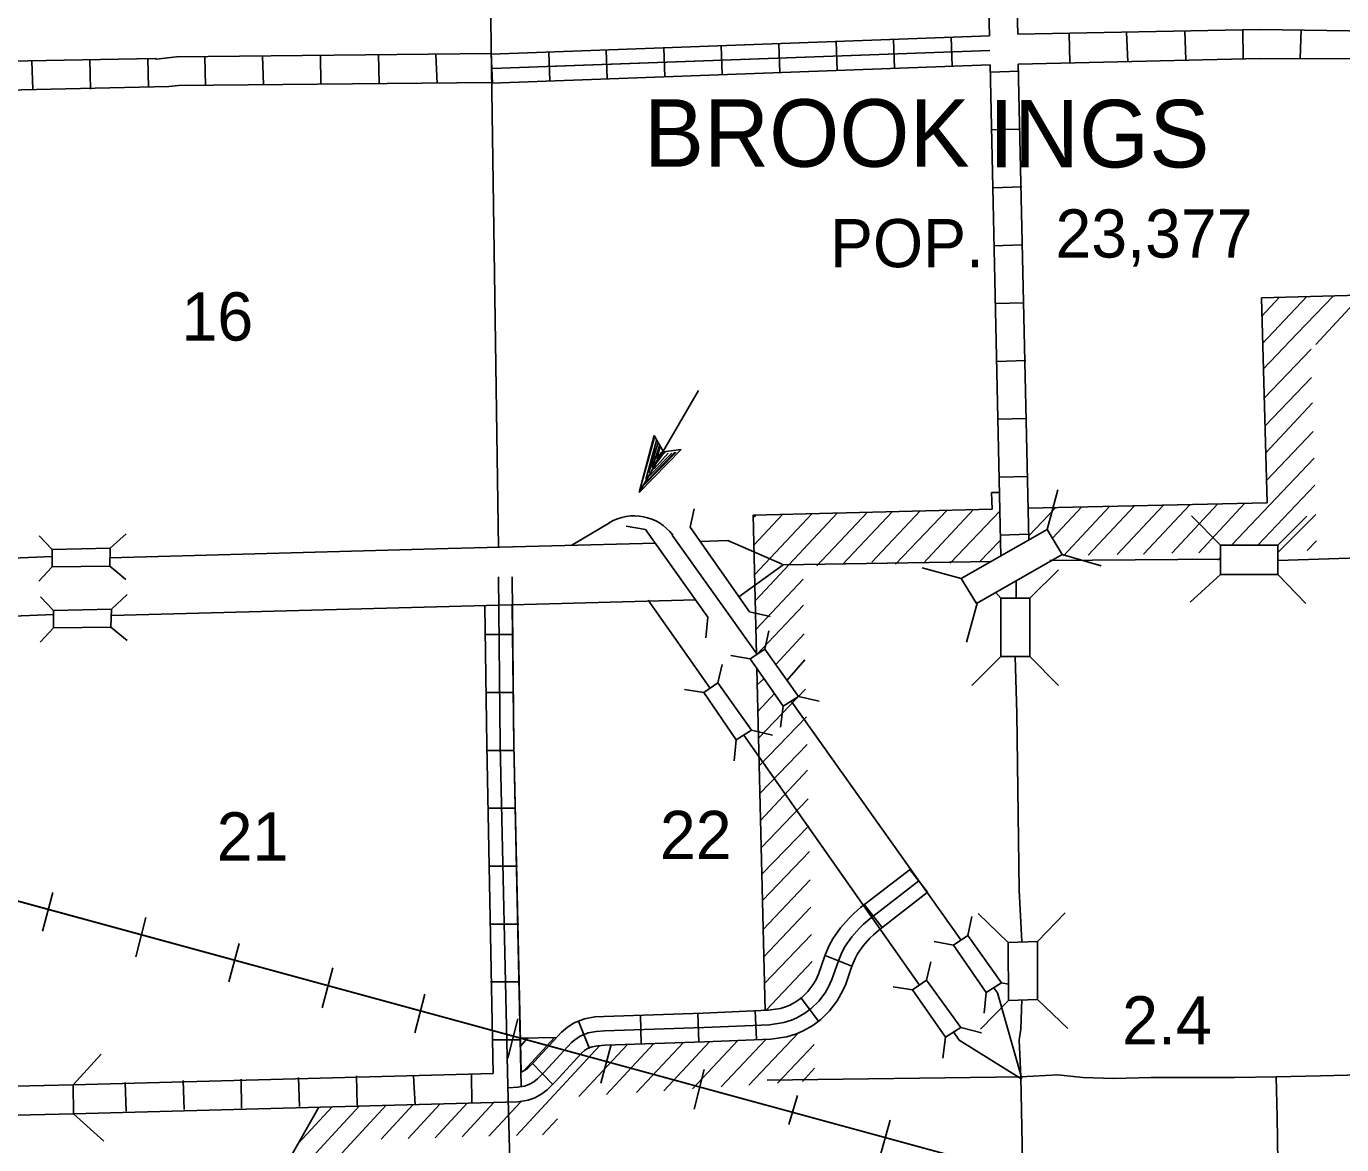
# Model space of a CAD drawing. Extents: x 1898965 to 2429786, y 15985402 to 16412123.
# Drawn here: x 2203449 to 2217095, y 16104431 to 16116026 of the extents above; entities that cross this region are included whole.
import ezdxf

# ---------------------------------------------------------------- set-up
doc = ezdxf.new("R2010")
doc.units = 0
for name, color, linetype in [('L13', 7, 'Continuous'), ('L14', 7, 'Continuous'), ('L15', 7, 'Continuous'), ('L16', 7, 'Continuous'), ('L18', 7, 'Continuous'), ('L28', 7, 'Continuous'), ('L3', 7, 'Continuous'), ('L4', 7, 'Continuous'), ('L5', 7, 'Continuous'), ('L8', 7, 'Continuous'), ('L9', 7, 'Continuous')]:
    doc.layers.add(name, color=color, linetype=linetype)

msp = doc.modelspace()

# ---------------------------------------------------------------- linework, layer by layer
at = {"layer": 'L13'}
msp.add_line((2211135, 16105100), (2213766, 16105133), dxfattribs=at)
at = {"layer": 'L15'}
for p, q in [((2200983, 16107604), (2215250, 16103718)), ((2203618, 16106643), (2203724, 16107044)), ((2204584, 16106379), (2204690, 16106785)), ((2205550, 16106120), (2205656, 16106516)), ((2206517, 16105851), (2206628, 16106263)), ((2207478, 16105592), (2207583, 16105993)), ((2208444, 16105328), (2208549, 16105734)), ((2209410, 16105069), (2209516, 16105470)), ((2210376, 16104800), (2210482, 16105212)), ((2211360, 16104639), (2211448, 16104942)), ((2212298, 16104277), (2212409, 16104684))]:
    msp.add_line(p, q, dxfattribs=at)
msp.add_lwpolyline([(2192145, 16109504), (2192451, 16109504), (2193011, 16109563), (2193819, 16109520), (2195223, 16109177), (2196728, 16108744), (2197610, 16108470), (2198465, 16108258), (2199120, 16108042), (2200983, 16107604), (2215250, 16103718)], dxfattribs=at)
at = {"layer": 'L16'}
for p, q in [((2216262, 16113212), (2218959, 16113287)), ((2216322, 16111084), (2216262, 16113212)), ((2216264, 16113016), (2216450, 16113217)), ((2216272, 16112736), (2216732, 16113225)), ((2216633, 16112841), (2217008, 16113232)), ((2216828, 16112727), (2217302, 16113241)), ((2216280, 16112471), (2216633, 16112841)), ((2216290, 16112170), (2216777, 16112679)), ((2216298, 16111881), (2216783, 16112385)), ((2216307, 16111604), (2216791, 16112122)), ((2216315, 16111316), (2216800, 16111824)), ((2215952, 16110645), (2216809, 16111550)), ((2216226, 16110645), (2216817, 16111267)), ((2210990, 16110958), (2213468, 16111020)), ((2211025, 16109512), (2210990, 16110958)), ((2210991, 16110932), (2211016, 16110959)), ((2210998, 16110646), (2211295, 16110966)), ((2211005, 16110341), (2211602, 16110974)), ((2211012, 16110073), (2211862, 16110980)), ((2211649, 16110434), (2212175, 16110988)), ((2211918, 16110450), (2212435, 16110994)), ((2212219, 16110471), (2212722, 16111001)), ((2212467, 16110450), (2213002, 16111008)), ((2212757, 16110460), (2213275, 16111015)), ((2213032, 16110460), (2213550, 16110999)), ((2213843, 16111029), (2216322, 16111084)), ((2213850, 16110745), (2214127, 16111035)), ((2214093, 16110719), (2214394, 16111041)), ((2214208, 16110537), (2214685, 16111047)), ((2214463, 16110542), (2214944, 16111053)), ((2214765, 16110549), (2215246, 16111060)), ((2215040, 16110555), (2215521, 16111066)), ((2215331, 16110562), (2215807, 16111072)), ((2215612, 16110568), (2216088, 16111079)), ((2216432, 16110571), (2216826, 16110965)), ((2213333, 16110471), (2213549, 16110692)), ((2216737, 16110593), (2216835, 16110691)), ((2215809, 16110492), (2215836, 16110518)), ((2211019, 16109774), (2211507, 16110294)), ((2211025, 16109511), (2211513, 16110025)), ((2211223, 16109409), (2211520, 16109728)), ((2211340, 16109244), (2211527, 16109458)), ((2211113, 16105823), (2211029, 16109365)), ((2211033, 16109203), (2211101, 16109261)), ((2211039, 16108923), (2211209, 16109107)), ((2211046, 16108644), (2211534, 16109152)), ((2211053, 16108359), (2211541, 16108868)), ((2211059, 16108071), (2211548, 16108579)), ((2211066, 16107793), (2211554, 16108314)), ((2211073, 16107508), (2211561, 16108017)), ((2211079, 16107235), (2211568, 16107736)), ((2211086, 16106961), (2211574, 16107471)), ((2211093, 16106663), (2211581, 16107178)), ((2211100, 16106378), (2211588, 16106894)), ((2211106, 16106101), (2211594, 16106609)), ((2211122, 16105821), (2211601, 16106330)), ((2208573, 16105536), (2208950, 16105542)), ((2208575, 16105453), (2208653, 16105537)), ((2208611, 16105197), (2208930, 16105542)), ((2210063, 16104990), (2210535, 16105498)), ((2210359, 16105010), (2210830, 16105511)), ((2210658, 16105030), (2211122, 16105523)), ((2210946, 16105049), (2211456, 16105586)), ((2208534, 16104526), (2209398, 16105459)), ((2209180, 16104931), (2209687, 16105469)), ((2209467, 16104950), (2209955, 16105478)), ((2209778, 16104971), (2210267, 16105489)), ((2211242, 16105069), (2211621, 16105470)), ((2211502, 16105087), (2211627, 16105224)), ((2205840, 16103390), (2207182, 16104839)), ((2205840, 16103684), (2206903, 16104831)), ((2206122, 16104180), (2206482, 16104820)), ((2206269, 16104442), (2206623, 16104824)), ((2207130, 16104488), (2207462, 16104846)), ((2207410, 16104496), (2207741, 16104854)), ((2207689, 16104503), (2208021, 16104861)), ((2207969, 16104511), (2208300, 16104868)), ((2208248, 16104518), (2208580, 16104876)), ((2208804, 16104533), (2208960, 16104698))]:
    msp.add_line(p, q, dxfattribs=at)
msp.add_lwpolyline([(2213468, 16111020), (2213463, 16111192), (2213545, 16111192)], dxfattribs=at)
at = {"layer": 'L18'}
for p, q in [((2214040, 16110809), (2214151, 16111220)), ((2210336, 16110833), (2210379, 16111023)), ((2215836, 16110645), (2215535, 16110951)), ((2209874, 16110810), (2209673, 16110842)), ((2210950, 16109954), (2210336, 16110833)), ((2216432, 16110645), (2216733, 16110946)), ((2203718, 16110601), (2203584, 16110742)), ((2204320, 16110615), (2204484, 16110765)), ((2210519, 16109901), (2209874, 16110810)), ((2213148, 16110302), (2214040, 16110809)), ((2214040, 16110809), (2214194, 16110550)), ((2204320, 16110615), (2203718, 16110601)), ((2203718, 16110422), (2203718, 16110601)), ((2204314, 16110428), (2204320, 16110615)), ((2213307, 16110043), (2214194, 16110550)), ((2214194, 16110550), (2214600, 16110434)), ((2215836, 16110645), (2215836, 16110344)), ((2215836, 16110645), (2216432, 16110645)), ((2216432, 16110645), (2216432, 16110344)), ((2203718, 16110422), (2203580, 16110273)), ((2204314, 16110428), (2203718, 16110422)), ((2204314, 16110428), (2204482, 16110289)), ((2213148, 16110302), (2212742, 16110413)), ((2213148, 16110302), (2213307, 16110043)), ((2213861, 16110096), (2214157, 16110392)), ((2215836, 16110344), (2215524, 16110054)), ((2215836, 16110344), (2216432, 16110344)), ((2216432, 16110344), (2216723, 16110043)), ((2204332, 16109984), (2204497, 16110134)), ((2213560, 16110096), (2213502, 16110159)), ((2203730, 16109970), (2203596, 16110111)), ((2213317, 16110054), (2213201, 16109642)), ((2213560, 16110096), (2213861, 16110096)), ((2213560, 16109494), (2213560, 16110096)), ((2213861, 16109494), (2213861, 16110096)), ((2204332, 16109984), (2203730, 16109970)), ((2203731, 16109791), (2203730, 16109970)), ((2204327, 16109797), (2204332, 16109984)), ((2210519, 16109901), (2210498, 16109685)), ((2210950, 16109954), (2211167, 16109907)), ((2203731, 16109791), (2203592, 16109642)), ((2204327, 16109797), (2203731, 16109791)), ((2204327, 16109797), (2204494, 16109658)), ((2211110, 16109568), (2211152, 16109758)), ((2210957, 16109467), (2210756, 16109504)), ((2210957, 16109467), (2211110, 16109568)), ((2211300, 16108976), (2210957, 16109467)), ((2211459, 16109077), (2211110, 16109568)), ((2213560, 16109494), (2213259, 16109193)), ((2213560, 16109494), (2213861, 16109494)), ((2213861, 16109494), (2214157, 16109193)), ((2210624, 16109219), (2210667, 16109409)), ((2210477, 16109119), (2210624, 16109219)), ((2210973, 16108728), (2210624, 16109219)), ((2210477, 16109119), (2210276, 16109151)), ((2210814, 16108628), (2210477, 16109119)), ((2211300, 16108976), (2211459, 16109077)), ((2211459, 16109077), (2211675, 16109029)), ((2211300, 16108976), (2211274, 16108760)), ((2210814, 16108628), (2210973, 16108728)), ((2210973, 16108728), (2211189, 16108675)), ((2210814, 16108628), (2210793, 16108411)), ((2213217, 16106600), (2213259, 16106796)), ((2213634, 16106526), (2213322, 16106827)), ((2213940, 16106537), (2214225, 16106833)), ((2213069, 16106500), (2213217, 16106600)), ((2213565, 16106109), (2213217, 16106600)), ((2213069, 16106500), (2212868, 16106537)), ((2213407, 16106009), (2213069, 16106500)), ((2213634, 16106526), (2213940, 16106537)), ((2213639, 16105925), (2213634, 16106526)), ((2213940, 16105935), (2213940, 16106537)), ((2212789, 16106136), (2212831, 16106326)), ((2212641, 16106035), (2212441, 16106067)), ((2212641, 16106035), (2212789, 16106136)), ((2213143, 16105645), (2212789, 16106136)), ((2213407, 16106009), (2213565, 16106109)), ((2213565, 16106109), (2213639, 16106094)), ((2212984, 16105544), (2212641, 16106035)), ((2213639, 16105925), (2213349, 16105629)), ((2213407, 16106009), (2213386, 16105793)), ((2213639, 16105925), (2213940, 16105935)), ((2213940, 16105935), (2214252, 16105634)), ((2212984, 16105544), (2213143, 16105645)), ((2213143, 16105645), (2213359, 16105592)), ((2212984, 16105544), (2212958, 16105328)), ((2203935, 16105053), (2204225, 16105370)), ((2203333, 16105038), (2203935, 16105053)), ((2203935, 16105053), (2203940, 16104752)), ((2203343, 16104737), (2203940, 16104752)), ((2203940, 16104752), (2204252, 16104467))]:
    msp.add_line(p, q, dxfattribs=at)
at = {"layer": 'L28'}
for p, q in [((2209806, 16111194), (2210424, 16112250)), ((2209806, 16111194), (2209964, 16111785)), ((2209964, 16111785), (2210059, 16111616)), ((2209806, 16111194), (2210244, 16111638)), ((2209832, 16111284), (2209964, 16111754)), ((2209875, 16111326), (2209986, 16111733)), ((2209906, 16111400), (2210001, 16111701)), ((2209943, 16111453), (2210017, 16111675)), ((2209991, 16111543), (2210022, 16111659)), ((2210244, 16111638), (2210059, 16111616)), ((2209848, 16111263), (2210191, 16111611)), ((2209875, 16111300), (2210176, 16111611)), ((2209917, 16111368), (2210144, 16111601)), ((2209943, 16111426), (2210017, 16111569)), ((2209959, 16111469), (2210017, 16111569)), ((2209964, 16111437), (2210107, 16111601)), ((2210001, 16111516), (2210059, 16111601)), ((2210007, 16111569), (2210044, 16111616)), ((2210044, 16111585), (2210075, 16111611))]:
    msp.add_line(p, q, dxfattribs=at)
at = {"layer": 'L3'}
for p, q in [((2211026, 16109520), (2210149, 16110751)), ((2210727, 16110695), (2210440, 16110684)), ((2207824, 16110611), (2209975, 16110668)), ((2213460, 16110476), (2211300, 16110444)), ((2214067, 16110487), (2215836, 16110502)), ((2216432, 16110487), (2217384, 16110518)), ((2208874, 16110038), (2210393, 16110079)), ((2210540, 16109167), (2209901, 16110075)), ((2213143, 16106553), (2211385, 16109029)), ((2212715, 16106083), (2210894, 16108675)), ((2213523, 16106004), (2213481, 16106062)), ((2213127, 16105513), (2213069, 16105602)), ((2208592, 16099684), (2208444, 16105038))]:
    msp.add_line(p, q, dxfattribs=at)
for points in [[(2211290, 16110450), (2210727, 16110695)], [(2211300, 16110444), (2210841, 16110110)], [(2208444, 16105038), (2208365, 16108575), (2208349, 16110318)], [(2213776, 16105117), (2213523, 16106004)], [(2213776, 16105111), (2213127, 16105513)]]:
    msp.add_lwpolyline(points, dxfattribs=at)
msp.add_arc((2209755, 16110451), 500, 36.9087, 121.1373, dxfattribs=at)
at = {"layer": 'L4'}
for p, q in [((2208275, 16115592), (2208201, 16120925)), ((2208349, 16110619), (2208275, 16115592)), ((2213718, 16110275), (2213718, 16110096)), ((2213708, 16109494), (2213724, 16108903)), ((2213724, 16108903), (2213750, 16107070)), ((2213750, 16107070), (2213776, 16106537)), ((2213776, 16105935), (2213766, 16105629)), ((2213766, 16105629), (2213750, 16105518)), ((2213750, 16105518), (2213766, 16105133)), ((2213782, 16104261), (2213766, 16105133)), ((2216416, 16105133), (2216427, 16104721)), ((2216427, 16104721), (2216432, 16104251))]:
    msp.add_line(p, q, dxfattribs=at)
at = {"layer": 'L5'}
for p, q in [((2204317, 16110517), (2207824, 16110611)), ((2202810, 16110493), (2203718, 16110528)), ((2204330, 16109917), (2208874, 16110038)), ((2202820, 16109893), (2203735, 16109928)), ((2213766, 16105133), (2214151, 16105154)), ((2214151, 16105154), (2214410, 16105127)), ((2214410, 16105127), (2214732, 16105117)), ((2214732, 16105117), (2215118, 16105127)), ((2215118, 16105127), (2215540, 16105127)), ((2215540, 16105127), (2215983, 16105127)), ((2215983, 16105127), (2216416, 16105133)), ((2216416, 16105133), (2216876, 16105143)), ((2216876, 16105143), (2217293, 16105154))]:
    msp.add_line(p, q, dxfattribs=at)
msp.add_lwpolyline([(2209109, 16110645), (2209500, 16110877)], dxfattribs=at)
at = {"layer": 'L8'}
for p, q in [((2213634, 16120920), (2213734, 16115946)), ((2213333, 16120909), (2213441, 16115927)), ((2213441, 16115927), (2208273, 16115737)), ((2211861, 16115570), (2211850, 16115868)), ((2212457, 16115592), (2212446, 16115890)), ((2213054, 16115614), (2213043, 16115912)), ((2213734, 16115946), (2216247, 16115994)), ((2214273, 16115650), (2214267, 16115951)), ((2214875, 16115661), (2214864, 16115962)), ((2215477, 16115677), (2215466, 16115978)), ((2216073, 16115693), (2216068, 16115994)), ((2216247, 16115994), (2218898, 16115951)), ((2216665, 16115693), (2216675, 16115994)), ((2207108, 16115434), (2207103, 16115735)), ((2207710, 16115434), (2207699, 16115735)), ((2208284, 16115438), (2208273, 16115736)), ((2213446, 16115777), (2208278, 16115587)), ((2208880, 16115460), (2208869, 16115758)), ((2209476, 16115482), (2209465, 16115780)), ((2210072, 16115504), (2210061, 16115802)), ((2210669, 16115526), (2210658, 16115824)), ((2211265, 16115548), (2211254, 16115846)), ((2203518, 16115371), (2203507, 16115666)), ((2204114, 16115376), (2204109, 16115677)), ((2204716, 16115392), (2204711, 16115693)), ((2205308, 16115413), (2205302, 16115709)), ((2205909, 16115418), (2205899, 16115719)), ((2206506, 16115429), (2206501, 16115724)), ((2213447, 16115627), (2208277, 16115436)), ((2213447, 16115627), (2213560, 16110529)), ((2213739, 16115635), (2216247, 16115693)), ((2213739, 16115635), (2213850, 16110703)), ((2216247, 16115693), (2218908, 16115687)), ((2213449, 16115550), (2213750, 16115561)), ((2213460, 16114953), (2213761, 16114959)), ((2213475, 16114352), (2213776, 16114362)), ((2213481, 16113750), (2213782, 16113760)), ((2213502, 16113153), (2213798, 16113158)), ((2213518, 16112551), (2213819, 16112562)), ((2213523, 16111954), (2213824, 16111960)), ((2213544, 16111352), (2213840, 16111358)), ((2213549, 16110751), (2213850, 16110761)), ((2208210, 16109721), (2208495, 16109721)), ((2208219, 16109119), (2208507, 16109119)), ((2208228, 16108517), (2208508, 16108517)), ((2208240, 16107920), (2208521, 16107920)), ((2208243, 16107319), (2208544, 16107319)), ((2212616, 16107284), (2212799, 16107049)), ((2212144, 16106919), (2212327, 16106683)), ((2208259, 16106717), (2208560, 16106717)), ((2211736, 16106393), (2212013, 16106281)), ((2208264, 16106120), (2208565, 16106120)), ((2211487, 16105951), (2211666, 16105713)), ((2209819, 16105773), (2209829, 16105475)), ((2210415, 16105793), (2210425, 16105495)), ((2211010, 16105818), (2211023, 16105520)), ((2209176, 16105711), (2209289, 16105435)), ((2208285, 16105518), (2208581, 16105518)), ((2208699, 16105271), (2208908, 16105059)), ((2203935, 16105053), (2208291, 16105170)), ((2205086, 16104795), (2205075, 16105096)), ((2205682, 16104810), (2205677, 16105111)), ((2206284, 16104826), (2206274, 16105127)), ((2206881, 16104842), (2206876, 16105143)), ((2207483, 16104843), (2207467, 16105144)), ((2208071, 16104861), (2208066, 16105156)), ((2204484, 16104779), (2204473, 16105074)), ((2203940, 16104752), (2208548, 16104875))]:
    msp.add_line(p, q, dxfattribs=at)
for points in [[(2203085, 16115661), (2204785, 16115693), (2204801, 16115687), (2205007, 16115709), (2208275, 16115745)], [(2203090, 16115360), (2204927, 16115402), (2205028, 16115413), (2208275, 16115445)], [(2208581, 16105038), (2208507, 16108575), (2208491, 16110318)], [(2208291, 16105170), (2208227, 16108575), (2208206, 16110011)], [(2208491, 16110017), (2208507, 16108575), (2208581, 16105184)], [(2208581, 16105184), (2208598, 16105190), (2208629, 16105208), (2208651, 16105225), (2208720, 16105293), (2209002, 16105599), (2209062, 16105648), (2209131, 16105694), (2209238, 16105737), (2209346, 16105755), (2209439, 16105761), (2210471, 16105796), (2211146, 16105825), (2211273, 16105843), (2211335, 16105863), (2211375, 16105880), (2211442, 16105918), (2211494, 16105957), (2211556, 16106019), (2211610, 16106089), (2211638, 16106137), (2211668, 16106200), (2211733, 16106388), (2211774, 16106488), (2211816, 16106566), (2211894, 16106679), (2211984, 16106780), (2212034, 16106829), (2212104, 16106889), (2212620, 16107289)], [(2208451, 16105021), (2208545, 16105026), (2208616, 16105037), (2208661, 16105054), (2208713, 16105083), (2208751, 16105113), (2208828, 16105189), (2209105, 16105489), (2209152, 16105527), (2209202, 16105560), (2209279, 16105592), (2209362, 16105606), (2209446, 16105611), (2210477, 16105646), (2211160, 16105675), (2211307, 16105697), (2211387, 16105722), (2211442, 16105745), (2211525, 16105793), (2211592, 16105843), (2211669, 16105920), (2211735, 16106005), (2211771, 16106067), (2211807, 16106143), (2211874, 16106336), (2211910, 16106424), (2211944, 16106488), (2212012, 16106586), (2212092, 16106676), (2212135, 16106718), (2212199, 16106772), (2212707, 16107166)], [(2208548, 16104875), (2208654, 16104891), (2208724, 16104917), (2208798, 16104958), (2208851, 16105001), (2208936, 16105084), (2209208, 16105380), (2209241, 16105406), (2209272, 16105427), (2209320, 16105447), (2209379, 16105457), (2209453, 16105461), (2210483, 16105496), (2211174, 16105526), (2211340, 16105550), (2211438, 16105581), (2211509, 16105610), (2211608, 16105668), (2211691, 16105730), (2211781, 16105820), (2211860, 16105921), (2211904, 16105997), (2211946, 16106086), (2212014, 16106283), (2212046, 16106361), (2212072, 16106409), (2212130, 16106493), (2212200, 16106572), (2212236, 16106607), (2212294, 16106656), (2212794, 16107044)]]:
    msp.add_lwpolyline(points, dxfattribs=at)
at = {"layer": 'L9'}
msp.add_line((2213444, 16115777), (2208847, 16115608), dxfattribs=at)

# ---------------------------------------------------------------- texts
at = {"layer": 'L14'}
for s, p in [('16', (2205059, 16112768)), ('21', (2205424, 16107377)), ('22', (2210022, 16107392))]:
    msp.add_text(s, height=500, rotation=359.9999, dxfattribs=at).set_placement(p)
at = {"layer": 'L16'}
for s, height, p in [(' BROOK', 699.9, (2209595, 16114570)), (' INGS', 699.9, (2213174, 16114563)), ('23,377', 500, (2214125, 16113628)), ('POP. ', 500, (2211786, 16113528))]:
    msp.add_text(s, height=height, rotation=359.9999, dxfattribs=at).set_placement(p)
at = {"layer": 'L28'}
msp.add_text('2.4', height=500, rotation=359.9999, dxfattribs=at).set_placement((2214817, 16105470))

doc.saveas('drawing.dxf')
